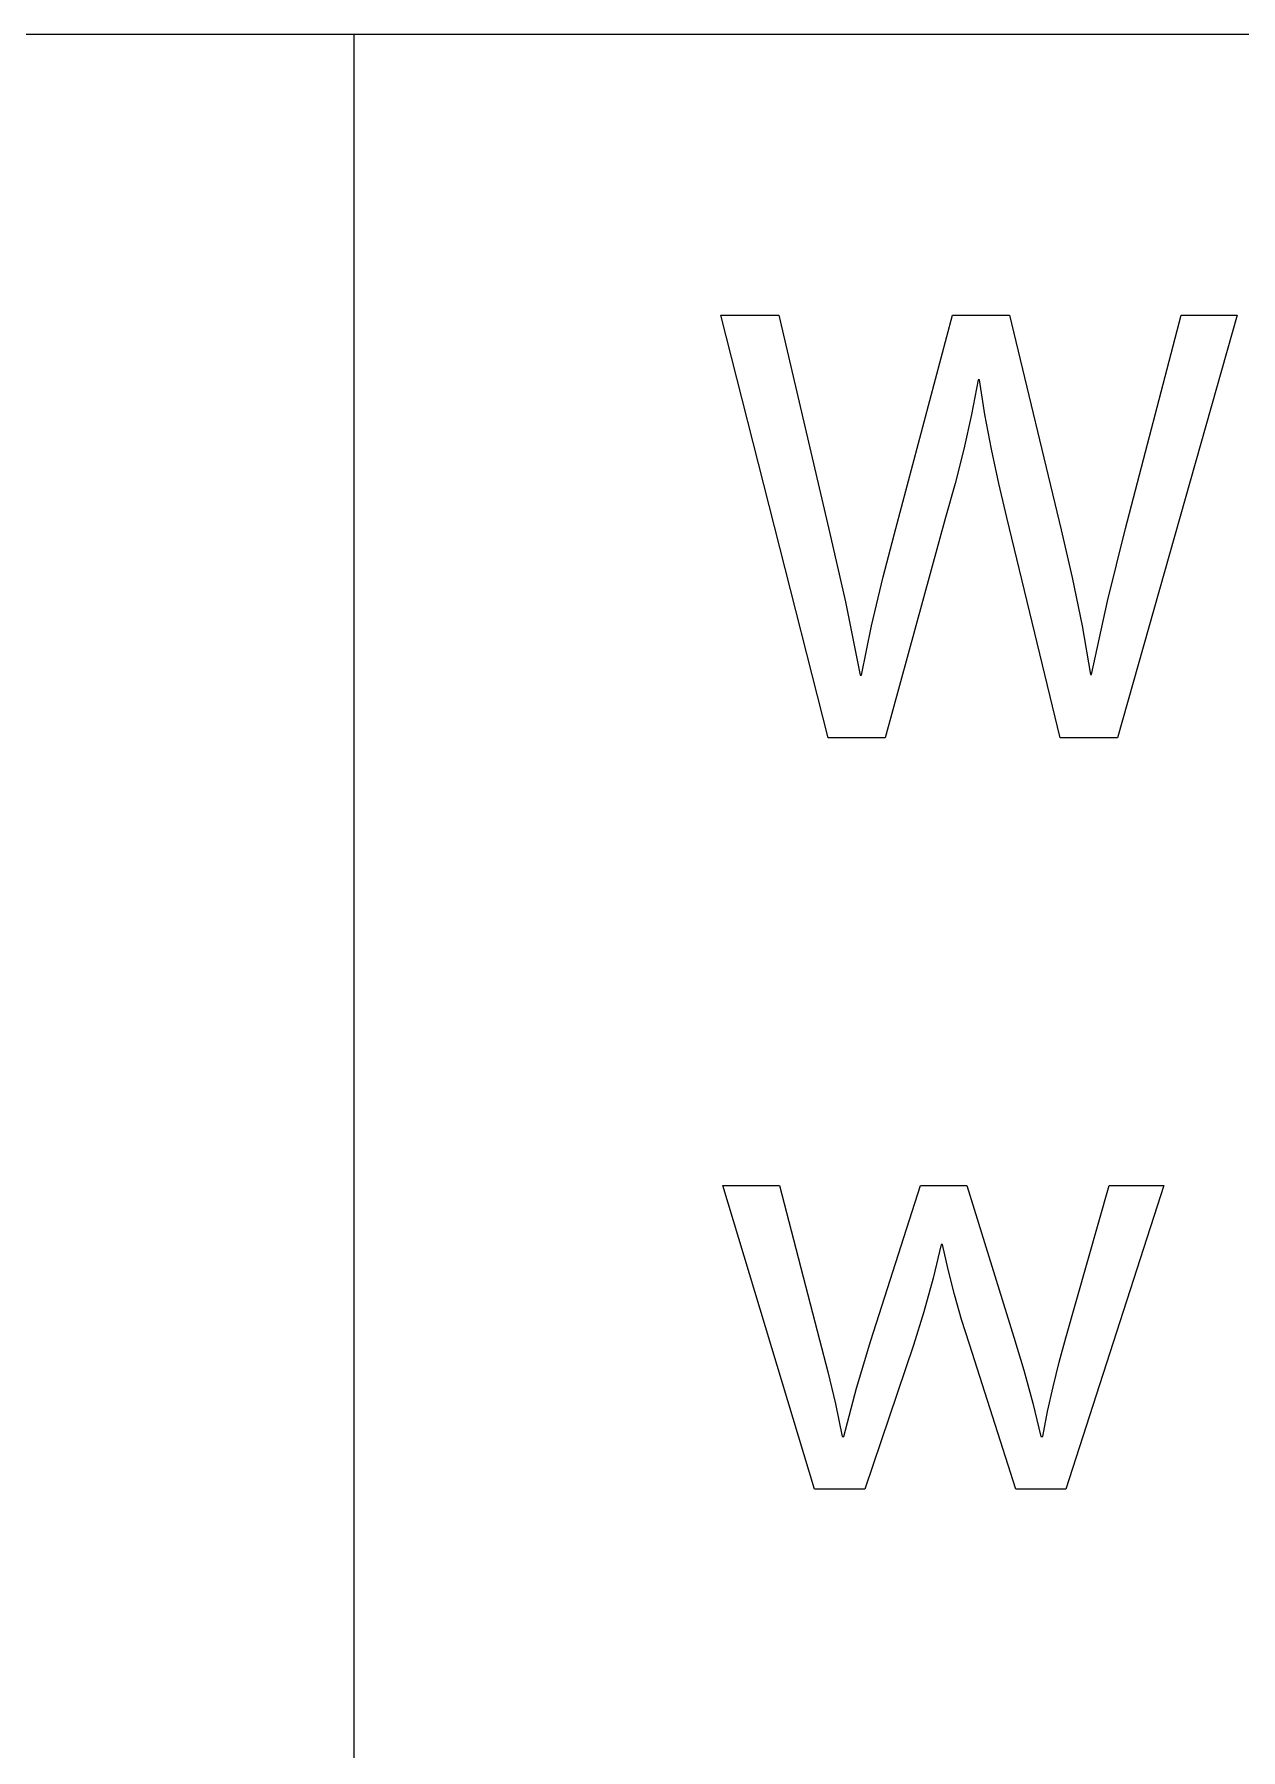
# Model space of a CAD drawing. Header units: millimetres. Extents: x 0 to 5466, y 0 to 3819.
# Drawn here: x 4955.2 to 5060.5, y 461.4 to 611 of the extents above; entities that cross this region are included whole.
import ezdxf

# ---------------------------------------------------------------- set-up
doc = ezdxf.new("R2010")
doc.units = ezdxf.units.MM
doc.header["$MEASUREMENT"] = 0
doc.layers.add('Domyślny', color=7, linetype='Continuous', true_color=0x000000)

msp = doc.modelspace()

# ---------------------------------------------------------------- linework, layer by layer
at = {"layer": 'Domyślny', "color": 18, "lineweight": 15, "true_color": 0x000000}
for p, q in [((5460.42, 610.99), (3400.11, 610.99)), ((4983.11, 152.73), (4983.11, 611)), ((5024.48, 549.62), (5015.11, 586.49)), ((5015.11, 586.49), (5020.15, 586.49)), ((5020.15, 586.49), (5024.52, 567.84)), ((5030.38, 567.89), (5035.31, 586.49)), ((5035.31, 586.49), (5040.28, 586.49)), ((5040.28, 586.49), (5044.78, 567.78)), ((5060.14, 586.49), (5049.69, 549.62)), ((5050.4, 567.89), (5055.26, 586.49)), ((5055.26, 586.49), (5060.14, 586.49)), ((5037.55, 580.85), (5036.96, 577.82)), ((5037.68, 580.85), (5037.55, 580.85)), ((5038.14, 577.82), (5037.68, 580.85)), ((5036.96, 577.82), (5036.29, 574.81)), ((5038.7, 574.81), (5038.14, 577.82)), ((5036.29, 574.81), (5035.54, 571.81)), ((5039.34, 571.81), (5038.7, 574.81)), ((5035.54, 571.81), (5034.71, 568.84)), ((5040.06, 568.84), (5039.34, 571.81)), ((5034.71, 568.84), (5029.45, 549.62)), ((5044.7, 549.62), (5040.06, 568.84)), ((5024.52, 567.84), (5025.97, 561.48)), ((5029.25, 563.66), (5030.38, 567.89)), ((5044.78, 567.78), (5045.76, 563.6)), ((5048.84, 561.54), (5050.4, 567.89)), ((5028.24, 559.39), (5029.25, 563.66)), ((5045.76, 563.6), (5046.62, 559.39)), ((5025.97, 561.48), (5027.25, 555.1)), ((5047.45, 555.15), (5048.84, 561.54)), ((5027.36, 555.1), (5028.24, 559.39)), ((5046.62, 559.39), (5047.34, 555.15)), ((5047.34, 555.15), (5047.45, 555.15)), ((5027.25, 555.1), (5027.36, 555.1)), ((5029.45, 549.62), (5024.48, 549.62)), ((5049.69, 549.62), (5044.7, 549.62)), ((5023.28, 484.09), (5015.29, 510.57)), ((5015.29, 510.57), (5020.22, 510.57)), ((5020.22, 510.57), (5023.7, 497.12)), ((5028.19, 497.07), (5032.52, 510.57)), ((5032.52, 510.57), (5036.56, 510.57)), ((5036.56, 510.57), (5040.66, 497.34)), ((5045.21, 497.28), (5048.98, 510.57)), ((5053.74, 510.57), (5045.21, 484.09)), ((5048.98, 510.57), (5053.74, 510.57)), ((5034.32, 505.44), (5033.63, 502.49)), ((5034.43, 505.44), (5034.32, 505.44)), ((5034.93, 503.24), (5034.43, 505.44)), ((5035.49, 501.06), (5034.93, 503.24)), ((5033.63, 502.49), (5032.82, 499.56)), ((5036.11, 498.89), (5035.49, 501.06)), ((5032.82, 499.56), (5031.92, 496.66)), ((5036.78, 496.74), (5036.11, 498.89)), ((5023.7, 497.12), (5024.43, 494.33)), ((5026.94, 492.9), (5028.19, 497.07)), ((5040.66, 497.34), (5041.53, 494.48)), ((5044.61, 495.16), (5045.21, 497.28)), ((5031.92, 496.66), (5027.65, 484.09)), ((5040.84, 484.09), (5036.78, 496.74)), ((5024.43, 494.33), (5025.1, 491.52)), ((5041.53, 494.48), (5042.32, 491.6)), ((5044.08, 493.02), (5044.61, 495.16)), ((5025.84, 488.69), (5026.94, 492.9)), ((5043.6, 490.86), (5044.08, 493.02)), ((5025.1, 491.52), (5025.7, 488.69)), ((5042.32, 491.6), (5043.02, 488.69)), ((5043.19, 488.69), (5043.6, 490.86)), ((5025.7, 488.69), (5025.84, 488.69)), ((5043.02, 488.69), (5043.19, 488.69)), ((5027.65, 484.09), (5023.28, 484.09)), ((5045.21, 484.09), (5040.84, 484.09))]:
    msp.add_line(p, q, dxfattribs=at)

doc.saveas('drawing.dxf')
